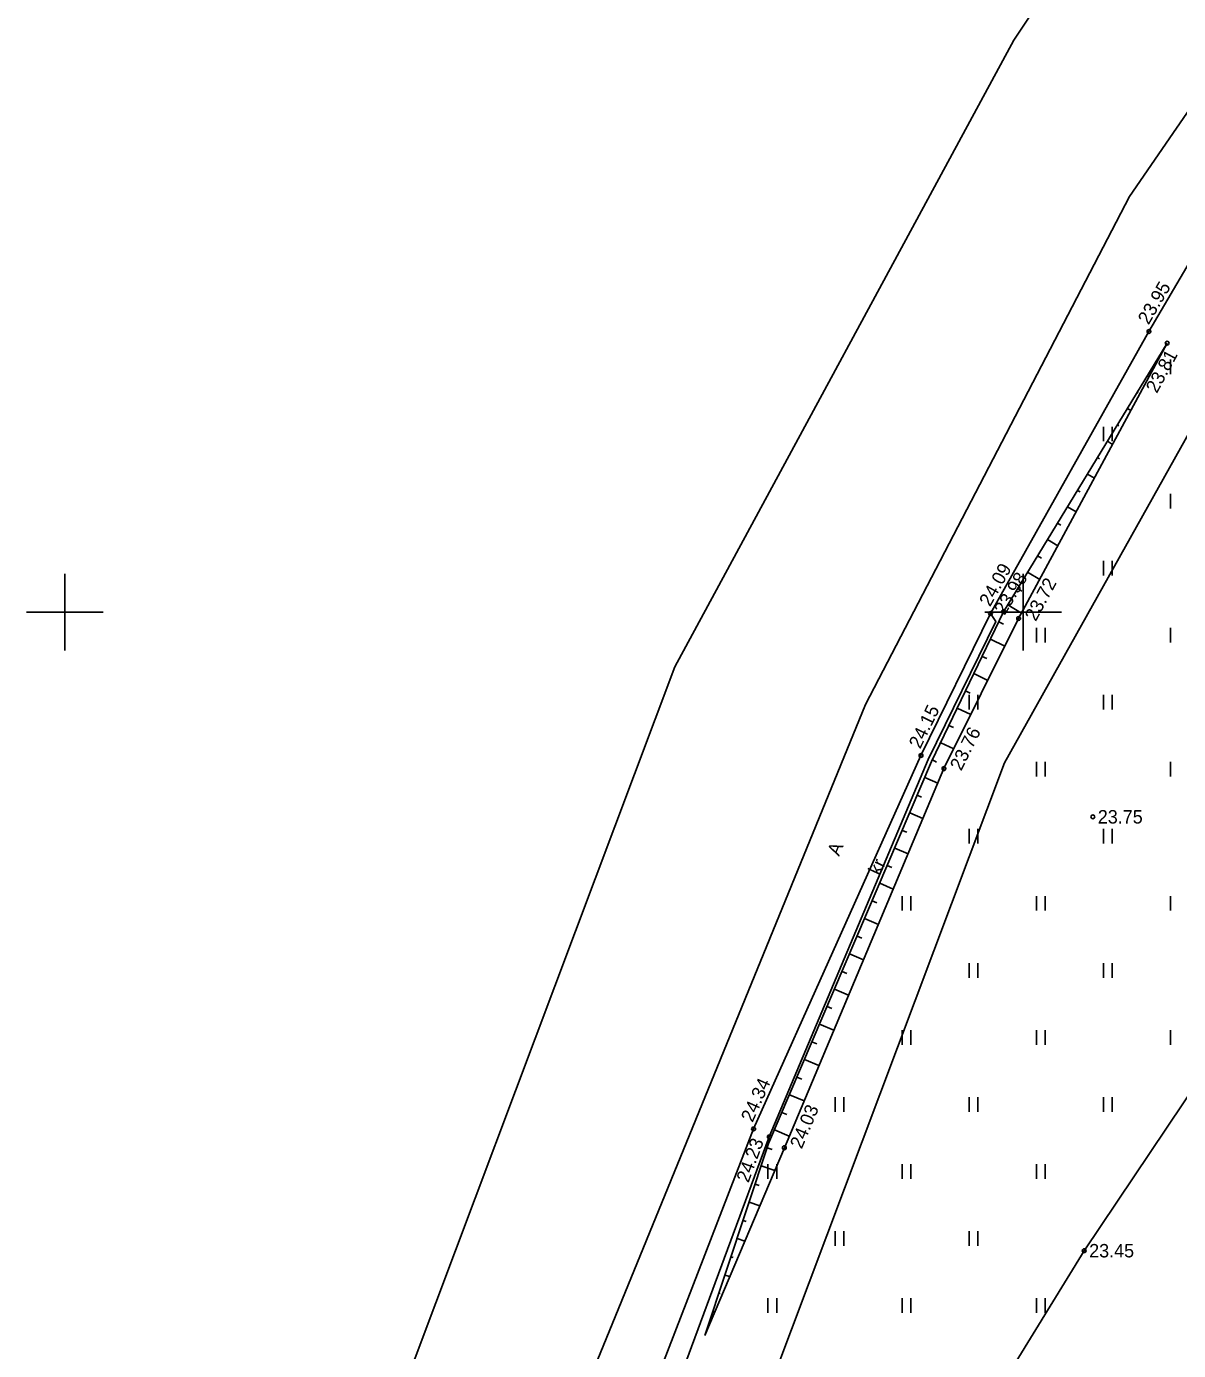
# Model space of a CAD drawing. Extents: x 502022 to 502939, y 6579945 to 6583552.
# Drawn here: x 502048 to 502108.1, y 6583311.5 to 6583380.6 of the extents above; entities that cross this region are included whole.
import ezdxf

# ---------------------------------------------------------------- set-up
doc = ezdxf.new("R2010")
doc.units = 0
for name, color, linetype in [('HALJASTUS', 7, 'Continuous'), ('KORGUS-EH2000', 7, 'Continuous'), ('MOOTPIIR', 7, 'Continuous'), ('PIIR', 7, 'Continuous'), ('RELJEEF', 7, 'Continuous'), ('TEE', 7, 'Continuous'), ('VORK', 7, 'Continuous')]:
    doc.layers.add(name, color=color, linetype=linetype)

msp = doc.modelspace()

# ---------------------------------------------------------------- linework, layer by layer
at = {"layer": 'HALJASTUS'}
for p, q in [((502107.682, 6583363.181), (502107.682, 6583362.419)), ((502104.182, 6583359.681), (502104.182, 6583358.919)), ((502104.638, 6583359.681), (502104.638, 6583358.919)), ((502107.682, 6583356.181), (502107.682, 6583355.419)), ((502104.182, 6583352.681), (502104.182, 6583351.919)), ((502104.638, 6583352.681), (502104.638, 6583351.919)), ((502100.682, 6583349.181), (502100.682, 6583348.419)), ((502101.138, 6583349.181), (502101.138, 6583348.419)), ((502107.682, 6583349.181), (502107.682, 6583348.419)), ((502097.182, 6583345.681), (502097.182, 6583344.919)), ((502097.638, 6583345.681), (502097.638, 6583344.919)), ((502104.182, 6583345.681), (502104.182, 6583344.919)), ((502104.638, 6583345.681), (502104.638, 6583344.919)), ((502100.682, 6583342.181), (502100.682, 6583341.419)), ((502101.138, 6583342.181), (502101.138, 6583341.419)), ((502107.682, 6583342.181), (502107.682, 6583341.419)), ((502097.182, 6583338.681), (502097.182, 6583337.919)), ((502097.638, 6583338.681), (502097.638, 6583337.919)), ((502104.182, 6583338.681), (502104.182, 6583337.919)), ((502104.638, 6583338.681), (502104.638, 6583337.919)), ((502093.682, 6583335.181), (502093.682, 6583334.419)), ((502094.138, 6583335.181), (502094.138, 6583334.419)), ((502100.682, 6583335.181), (502100.682, 6583334.419)), ((502101.138, 6583335.181), (502101.138, 6583334.419)), ((502107.682, 6583335.181), (502107.682, 6583334.419)), ((502097.182, 6583331.681), (502097.182, 6583330.919)), ((502097.638, 6583331.681), (502097.638, 6583330.919)), ((502104.182, 6583331.681), (502104.182, 6583330.919)), ((502104.638, 6583331.681), (502104.638, 6583330.919)), ((502093.682, 6583328.181), (502093.682, 6583327.419)), ((502094.138, 6583328.181), (502094.138, 6583327.419)), ((502100.682, 6583328.181), (502100.682, 6583327.419)), ((502101.138, 6583328.181), (502101.138, 6583327.419)), ((502107.682, 6583328.181), (502107.682, 6583327.419)), ((502090.182, 6583324.681), (502090.182, 6583323.919)), ((502090.638, 6583324.681), (502090.638, 6583323.919)), ((502097.182, 6583324.681), (502097.182, 6583323.919)), ((502097.638, 6583324.681), (502097.638, 6583323.919)), ((502104.182, 6583324.681), (502104.182, 6583323.919)), ((502104.638, 6583324.681), (502104.638, 6583323.919)), ((502086.682, 6583321.181), (502086.682, 6583320.419)), ((502087.138, 6583321.181), (502087.138, 6583320.419)), ((502093.682, 6583321.181), (502093.682, 6583320.419)), ((502094.138, 6583321.181), (502094.138, 6583320.419)), ((502100.682, 6583321.181), (502100.682, 6583320.419)), ((502101.138, 6583321.181), (502101.138, 6583320.419)), ((502090.182, 6583317.681), (502090.182, 6583316.919)), ((502090.638, 6583317.681), (502090.638, 6583316.919)), ((502097.182, 6583317.681), (502097.182, 6583316.919)), ((502097.638, 6583317.681), (502097.638, 6583316.919)), ((502086.682, 6583314.181), (502086.682, 6583313.419)), ((502087.138, 6583314.181), (502087.138, 6583313.419)), ((502093.682, 6583314.181), (502093.682, 6583313.419)), ((502094.138, 6583314.181), (502094.138, 6583313.419)), ((502100.682, 6583314.181), (502100.682, 6583313.419)), ((502101.138, 6583314.181), (502101.138, 6583313.419))]:
    msp.add_line(p, q, dxfattribs=at)
at = {"layer": 'KORGUS-EH2000'}
for centre in [(502106.555, 6583364.654), (502107.509, 6583364.045), (502098.972, 6583350.023), (502098.293, 6583349.933), (502099.758, 6583349.666), (502094.664, 6583342.517), (502095.863, 6583341.835), (502103.628, 6583339.317), (502085.93, 6583323.022), (502086.752, 6583322.604), (502087.535, 6583322.041), (502103.177, 6583316.667)]:
    msp.add_circle(centre, 0.1, dxfattribs=at)
at = {"layer": 'MOOTPIIR'}
msp.add_lwpolyline([(502144.586, 6583428.506), (502105.539, 6583371.698), (502091.765, 6583345.185), (502072.788, 6583298.71), (502084.419, 6583292.406), (502087.064, 6583292.9), (502087.749, 6583293.598), (502089.956, 6583295.3), (502093.421, 6583300.781), (502103.177, 6583316.667), (502114.399, 6583333.376), (502125.45, 6583363.29), (502127.204, 6583372.756), (502140.615, 6583386.307)], dxfattribs=at)
at = {"layer": 'PIIR'}
for points in [[(502255.94, 6583508.34), (502238.56, 6583502.09), (502226.47, 6583495.02), (502203.39, 6583479.61), (502205.31, 6583477.38), (502170.39, 6583445.92), (502138.49, 6583406.32), (502115.66, 6583371.91), (502099.02, 6583342.13), (502083.25, 6583300.15), (502125.81, 6583274.2), (502138.82, 6583295.55), (502164.41, 6583279.94), (502148.83, 6583254.28), (502164.87, 6583244.52), (502129.54, 6583169.03)], [(502049.59, 6583207.4), (502063.81, 6583243.68), (502068.5, 6583257.39), (502081.46, 6583295.37), (502078.03, 6583297.46), (502080.64, 6583301.73), (502083.25, 6583300.15), (502099.02, 6583342.13), (502115.66, 6583371.91), (502138.49, 6583406.32), (502170.39, 6583445.92), (502205.31, 6583477.38), (502203.39, 6583479.61), (502193.54, 6583491.04), (502156.64, 6583457.48), (502122.58, 6583414.62), (502099.51, 6583379.86), (502081.82, 6583347.15), (502063.09, 6583297.27), (502055.27, 6583274.21), (502060.12, 6583272.45), (502050.14, 6583239.38)]]:
    msp.add_lwpolyline(points, dxfattribs=at)
at = {"layer": 'RELJEEF'}
for p, q in [((502107.509, 6583364.045), (502107.509, 6583364.045)), ((502106.989, 6583363.191), (502107.004, 6583363.182)), ((502106.469, 6583362.337), (502106.558, 6583362.282)), ((502105.949, 6583361.482), (502105.994, 6583361.455)), ((502105.429, 6583360.628), (502105.608, 6583360.519)), ((502104.909, 6583359.774), (502104.983, 6583359.729)), ((502104.389, 6583358.92), (502104.658, 6583358.756)), ((502103.869, 6583358.066), (502103.973, 6583358.002)), ((502103.349, 6583357.212), (502103.708, 6583356.993)), ((502102.829, 6583356.357), (502102.963, 6583356.276)), ((502102.309, 6583355.503), (502102.757, 6583355.23)), ((502101.789, 6583354.649), (502101.953, 6583354.549)), ((502101.269, 6583353.795), (502101.807, 6583353.467)), ((502100.749, 6583352.941), (502100.943, 6583352.822)), ((502100.229, 6583352.087), (502100.857, 6583351.704)), ((502099.708, 6583351.233), (502099.933, 6583351.096)), ((502099.188, 6583350.378), (502099.906, 6583349.941)), ((502098.72, 6583349.497), (502098.976, 6583349.373)), ((502098.287, 6583348.595), (502099.044, 6583348.231)), ((502097.854, 6583347.693), (502098.103, 6583347.574)), ((502097.422, 6583346.792), (502098.154, 6583346.44)), ((502096.989, 6583345.89), (502097.229, 6583345.775)), ((502096.556, 6583344.989), (502097.263, 6583344.65)), ((502096.124, 6583344.087), (502096.355, 6583343.976)), ((502095.691, 6583343.186), (502096.372, 6583342.859)), ((502095.258, 6583342.284), (502095.481, 6583342.177)), ((502094.863, 6583341.366), (502095.543, 6583341.075)), ((502094.47, 6583340.446), (502094.699, 6583340.348)), ((502094.078, 6583339.526), (502094.768, 6583339.232)), ((502093.686, 6583338.606), (502093.917, 6583338.508)), ((502093.293, 6583337.686), (502093.992, 6583337.388)), ((502092.901, 6583336.767), (502093.135, 6583336.667)), ((502092.509, 6583335.847), (502093.217, 6583335.545)), ((502092.116, 6583334.927), (502092.354, 6583334.826)), ((502091.724, 6583334.007), (502092.441, 6583333.701)), ((502091.332, 6583333.087), (502091.572, 6583332.985)), ((502090.939, 6583332.168), (502091.665, 6583331.858)), ((502090.547, 6583331.248), (502090.79, 6583331.144)), ((502090.155, 6583330.328), (502090.89, 6583330.014)), ((502089.762, 6583329.408), (502090.009, 6583329.303)), ((502089.37, 6583328.488), (502090.114, 6583328.171)), ((502088.977, 6583327.568), (502089.227, 6583327.462)), ((502088.585, 6583326.649), (502089.338, 6583326.327)), ((502088.193, 6583325.729), (502088.445, 6583325.621)), ((502087.8, 6583324.809), (502088.563, 6583324.484)), ((502087.408, 6583323.889), (502087.664, 6583323.78)), ((502087.016, 6583322.969), (502087.787, 6583322.64)), ((502086.641, 6583322.043), (502086.903, 6583321.956)), ((502086.326, 6583321.094), (502087.035, 6583320.859)), ((502086.012, 6583320.144), (502086.223, 6583320.075)), ((502085.697, 6583319.195), (502086.254, 6583319.011)), ((502085.382, 6583318.246), (502085.543, 6583318.193)), ((502085.068, 6583317.297), (502085.473, 6583317.163)), ((502084.753, 6583316.348), (502084.863, 6583316.311)), ((502084.438, 6583315.398), (502084.692, 6583315.314)), ((502084.124, 6583314.449), (502084.183, 6583314.43)), ((502083.809, 6583313.5), (502083.911, 6583313.466)), ((502083.495, 6583312.551), (502083.503, 6583312.548))]:
    msp.add_line(p, q, dxfattribs=at)
for points in [[(502107.509, 6583364.045), (502098.972, 6583350.023), (502095.221, 6583342.205), (502086.712, 6583322.257), (502083.389, 6583312.232)], [(502107.509, 6583364.045), (502099.758, 6583349.666), (502095.863, 6583341.835), (502087.535, 6583322.041), (502083.389, 6583312.232)]]:
    msp.add_lwpolyline(points, dxfattribs=at)
at = {"layer": 'TEE'}
for points in [[(502126.73, 6583396.909), (502112.737, 6583375.201), (502106.555, 6583364.654), (502098.293, 6583349.933), (502094.664, 6583342.517), (502085.93, 6583323.022), (502079.287, 6583305.818), (502079.028, 6583303.811), (502079.154, 6583301.638), (502079.549, 6583299.583), (502080.555, 6583297.332), (502081.955, 6583295.933), (502083.114, 6583295.012), (502087.064, 6583292.9)], [(502098.293, 6583349.933), (502098.561, 6583349.504), (502095.039, 6583342.317), (502086.752, 6583322.604), (502080.223, 6583304.968), (502079.686, 6583303.466), (502079.723, 6583301.772), (502079.916, 6583299.736), (502081.055, 6583297.586), (502081.955, 6583295.933)]]:
    msp.add_lwpolyline(points, dxfattribs=at)
at = {"layer": 'VORK'}
for p, q in [((502050, 6583352), (502050, 6583348)), ((502100, 6583352), (502100, 6583348)), ((502048, 6583350), (502052, 6583350)), ((502098, 6583350), (502102, 6583350))]:
    msp.add_line(p, q, dxfattribs=at)

# ---------------------------------------------------------------- texts
at = {"layer": 'KORGUS-EH2000'}
for s, rotation, p in [(' 23.95', 59.62596, (502106.404, 6583364.742)), (' 23.81', 61.67378, (502106.845, 6583361.158)), (' 24.09', 60.69524, (502098.14, 6583350.019)), (' 23.98', 58.6668, (502098.893, 6583349.583)), (' 23.72', 61.67378, (502100.528, 6583349.25)), (' 24.15', 63.92653, (502094.507, 6583342.594)), (' 23.76', 63.55624, (502096.646, 6583341.445)), (' 24.34', 65.86692, (502085.77, 6583323.094)), (' 24.03', 67.18115, (502088.341, 6583321.702)), (' 24.23', 69.68523, (502085.574, 6583319.937))]:
    msp.add_text(s, height=0.7, rotation=rotation, dxfattribs=at).set_placement(p)
for s, p in [(' 23.75', (502103.628, 6583338.967)), (' 23.45', (502103.177, 6583316.317))]:
    msp.add_text(s, height=0.7, dxfattribs=at).set_placement(p)
at = {"layer": 'TEE'}
for s, rotation, p in [('A', 67.30242, (502090.39, 6583337.23)), ('kr', 64.96954, (502092.514, 6583336.211))]:
    msp.add_text(s, height=0.7, rotation=rotation, dxfattribs=at).set_placement(p)

doc.saveas('drawing.dxf')
